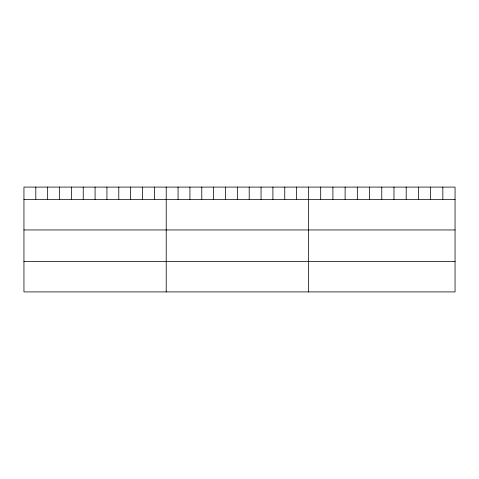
<?xml version="1.0" encoding="UTF-8"?>
<svg xmlns="http://www.w3.org/2000/svg" width="479" height="479" viewBox="0 0 479 479"><rect width="100%" height="100%" fill="white"/><g stroke="black" fill="none" stroke-linecap="round" stroke-linejoin="round"><path stroke-width="0.72" d="M455.05 199.432L455.05 291.915L23.95 291.915L23.95 187.085L455.05 187.085L455.05 199.432L23.95 199.432M23.95 229.95L455.05 229.95M23.95 261.396L455.05 261.396M442.836 187.085L442.836 199.432M430.621 187.085L430.621 199.432M418.406 187.085L418.406 199.432M406.192 187.085L406.192 199.432M393.978 187.085L393.978 199.432M381.763 187.085L381.763 199.432M369.549 187.085L369.549 199.432M357.334 187.085L357.334 199.432M345.12 187.085L345.12 199.432M332.905 187.085L332.905 199.432M320.691 187.085L320.691 199.432M308.476 187.085L308.476 291.915M296.621 187.085L296.621 199.432M284.766 187.085L284.766 199.432M272.91 187.085L272.91 199.432M261.055 187.085L261.055 199.432M249.2 187.085L249.2 199.432M237.344 187.085L237.344 199.432M225.489 187.085L225.489 199.432M213.634 187.085L213.634 199.432M201.779 187.085L201.779 199.432M189.923 187.085L189.923 199.432M178.068 187.085L178.068 199.432M166.213 187.085L166.213 291.915M154.358 187.085L154.358 199.432M142.502 187.085L142.502 199.432M130.647 187.085L130.647 199.432M118.792 187.085L118.792 199.432M106.937 187.085L106.937 199.432M95.082 187.085L95.082 199.432M83.226 187.085L83.226 199.432M71.371 187.085L71.371 199.432M59.516 187.085L59.516 199.432M47.66 187.085L47.66 199.432M35.805 187.085L35.805 199.432"/></g></svg>
